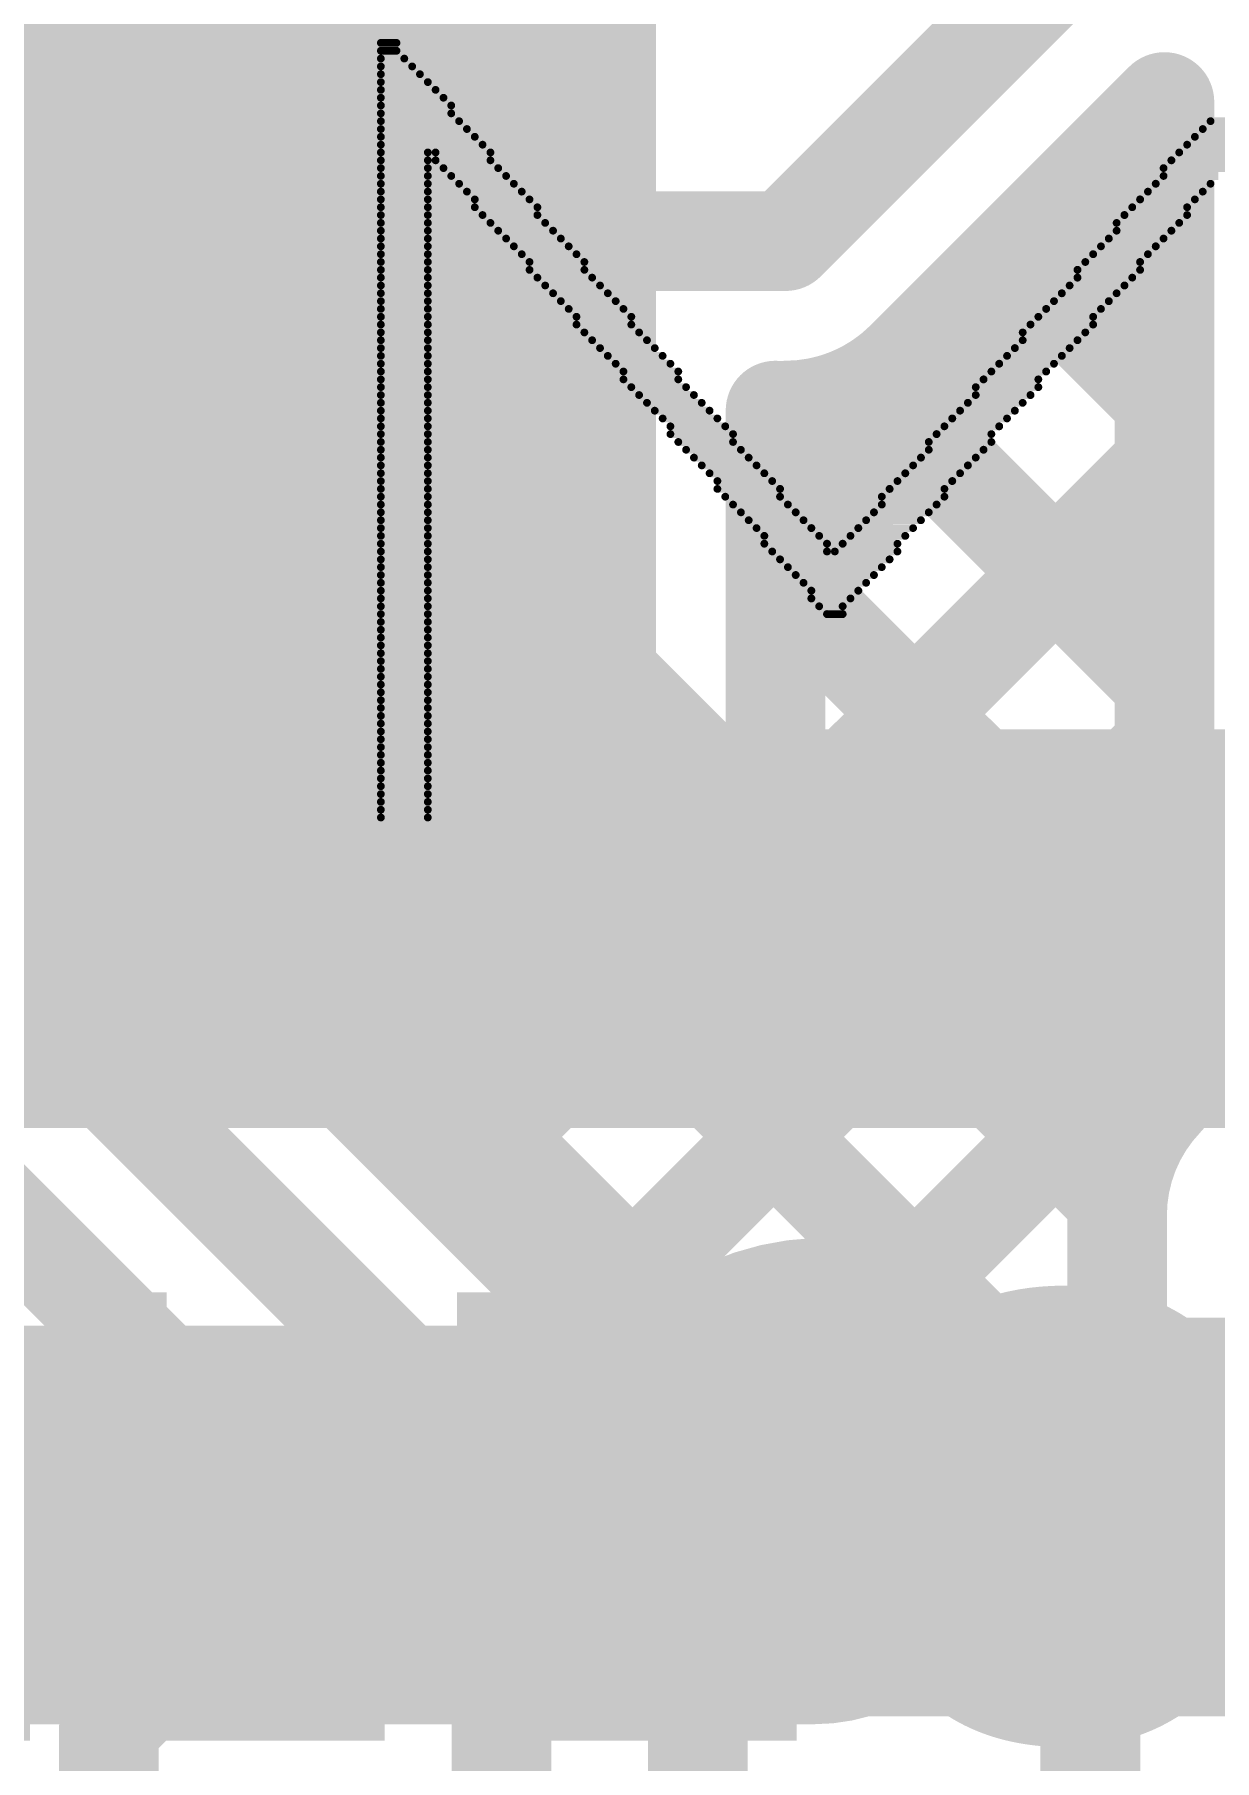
# Model space of a CAD drawing. Header units: millimetres. Extents: x -0.14 to 1.19, y -0.12 to 0.99.
# Drawn here: x 0.2827 to 0.401, y 0.2226 to 0.3957 of the extents above; entities that cross this region are included whole.
import ezdxf

# ---------------------------------------------------------------- set-up
doc = ezdxf.new("R2010")
doc.units = ezdxf.units.MM
doc.header["$MEASUREMENT"] = 0
for name, color, linetype in [('BottomLayer', 5, 'Continuous'), ('BottomOverlay', 54, 'Continuous'), ('TopLayer', 1, 'Continuous'), ('TopOverlay', 2, 'Continuous'), ('TopPaste', 8, 'Continuous'), ('TopSolder', 216, 'Continuous'), ('ViaHoleLayer', 16, 'Continuous')]:
    doc.layers.add(name, color=color, linetype=linetype)
doc.styles.add('Arial', font='', dxfattribs={"height": 0.2})
doc.styles.get('Arial').set_extended_font_data('Arial')

# ---------------------------------------------------------------- blocks, each defined once
blk = doc.blocks.new('SO_14_35')
at = {"layer": 'TopLayer'}
for points in [[(-0.13228, -0.08819), (-0.07835, -0.08819), (-0.07835, -0.11181), (-0.13228, -0.11181)], [(-0.13228, -0.13819), (-0.07835, -0.13819), (-0.07835, -0.16181), (-0.13228, -0.16181)]]:
    blk.add_hatch(color=1, dxfattribs=at).paths.add_polyline_path(points)
at = {"layer": 'TopPaste'}
for points in [[(-0.13228, -0.08819), (-0.07835, -0.08819), (-0.07835, -0.11181), (-0.13228, -0.11181)], [(-0.13228, -0.13819), (-0.07835, -0.13819), (-0.07835, -0.16181), (-0.13228, -0.16181)]]:
    blk.add_hatch(color=8, dxfattribs=at).paths.add_polyline_path(points)
at = {"layer": 'TopSolder'}
for points in [[(-0.13628, -0.08419), (-0.07435, -0.08419), (-0.07435, -0.11581), (-0.13628, -0.11581)], [(-0.13628, -0.13419), (-0.07435, -0.13419), (-0.07435, -0.16581), (-0.13628, -0.16581)]]:
    blk.add_hatch(color=216, dxfattribs=at).paths.add_polyline_path(points)
at = {"layer": 'TopOverlay', "const_width": 0.005}
blk.add_lwpolyline([(-0.071, -0.173), (0.071, -0.173)], dxfattribs=at)
at = {"layer": 'TopOverlay', "const_width": 0.0025}
blk.add_lwpolyline([(-0.07225, -0.173, 1), (-0.06975, -0.173, 1)], format="xyb", close=True, dxfattribs=at)

msp = doc.modelspace()

# ---------------------------------------------------------------- hatches: boundary and pattern name
at = {"layer": 'BottomLayer'}
h = msp.add_hatch(color=5, dxfattribs=at)
edge = h.paths.add_edge_path()
edge.add_arc((0.362, 0.24619), 0.01181, 0, 360)
at = {"layer": 'TopLayer'}
msp.add_hatch(color=1, dxfattribs=at).paths.add_polyline_path([(0.345, 0.399), (0.28269, 0.399), (0.28269, 0.321), (0.345, 0.321)])
h = msp.add_hatch(color=1, dxfattribs=at)
edge = h.paths.add_edge_path()
edge.add_arc((0.362, 0.24619), 0.01181, 0, 360)
at = {"layer": 'ViaHoleLayer'}
h = msp.add_hatch(color=16, dxfattribs=at)
edge = h.paths.add_edge_path()
edge.add_arc((0.362, 0.24619), 0.00591, 0, 360)

# ---------------------------------------------------------------- linework, layer by layer
at = {"layer": 'BottomLayer', "const_width": 0.04}
for points in [[(0.278, 0.37247), (0.278, 0.48255)], [(0.278, 0.37247), (0.34443, 0.30603)], [(0.24203, 0.30603), (0.34443, 0.30603)], [(0.34443, 0.30603), (0.66057, 0.30603)], [(0.364, 0.247), (0.42853, 0.247)], [(0.271, 0.24619), (0.36081, 0.24619)]]:
    msp.add_lwpolyline(points, dxfattribs=at)
at = {"layer": 'BottomLayer', "const_width": 0.02}
for points in [[(0.268, 0.37247, 1), (0.288, 0.37247, 1)], [(0.268, 0.37247, 1), (0.288, 0.37247, 1)], [(0.33443, 0.30603, 1), (0.35443, 0.30603, 1)], [(0.33443, 0.30603, 1), (0.35443, 0.30603, 1)], [(0.33443, 0.30603, 1), (0.35443, 0.30603, 1)], [(0.354, 0.247, 1), (0.374, 0.247, 1)], [(0.261, 0.24619, 1), (0.281, 0.24619, 1)], [(0.35081, 0.24619, 1), (0.37081, 0.24619, 1)]]:
    msp.add_lwpolyline(points, format="xyb", close=True, dxfattribs=at)
at = {"layer": 'BottomOverlay', "const_width": 0.000785}
for points in [[(0.31741, 0.39489), (0.31898, 0.39489)], [(0.31741, 0.3941), (0.31898, 0.3941)], [(0.31741, 0.39332), (0.31977, 0.39332)], [(0.31741, 0.39253), (0.32055, 0.39253)], [(0.31741, 0.39175), (0.32134, 0.39175)], [(0.31741, 0.39096), (0.32212, 0.39096)], [(0.31741, 0.39018), (0.32291, 0.39018)], [(0.31741, 0.38939), (0.32369, 0.38939)], [(0.31741, 0.38861), (0.32448, 0.38861)], [(0.31741, 0.38782), (0.32448, 0.38782)], [(0.31741, 0.38704), (0.32526, 0.38704)], [(0.31741, 0.38625), (0.32605, 0.38625)], [(0.39984, 0.38625), (0.40848, 0.38625)], [(0.40063, 0.38704), (0.40848, 0.38704)], [(0.31741, 0.38547), (0.32683, 0.38547)], [(0.31741, 0.38468), (0.32762, 0.38468)], [(0.39827, 0.38468), (0.40848, 0.38468)], [(0.39906, 0.38547), (0.40848, 0.38547)], [(0.31741, 0.3839), (0.32212, 0.3839)], [(0.31741, 0.38311), (0.32212, 0.38311)], [(0.32291, 0.3839), (0.3284, 0.3839)], [(0.32291, 0.38311), (0.3284, 0.38311)], [(0.3967, 0.38311), (0.40298, 0.38311)], [(0.39749, 0.3839), (0.40848, 0.3839)], [(0.31741, 0.38233), (0.32212, 0.38233)], [(0.31741, 0.38154), (0.32212, 0.38154)], [(0.31741, 0.38076), (0.32212, 0.38076)], [(0.32369, 0.38233), (0.32919, 0.38233)], [(0.32448, 0.38154), (0.32997, 0.38154)], [(0.32526, 0.38076), (0.33076, 0.38076)], [(0.39513, 0.38076), (0.40063, 0.38076)], [(0.39592, 0.38233), (0.4022, 0.38233)], [(0.39592, 0.38154), (0.40141, 0.38154)], [(0.31741, 0.37997), (0.32212, 0.37997)], [(0.31741, 0.37919), (0.32212, 0.37919)], [(0.32605, 0.37997), (0.33154, 0.37997)], [(0.32683, 0.37919), (0.33233, 0.37919)], [(0.39356, 0.37919), (0.39906, 0.37919)], [(0.39435, 0.37997), (0.39984, 0.37997)], [(0.31741, 0.3784), (0.32212, 0.3784)], [(0.31741, 0.37762), (0.32212, 0.37762)], [(0.32683, 0.3784), (0.33311, 0.3784)], [(0.32762, 0.37762), (0.33311, 0.37762)], [(0.39199, 0.37762), (0.39827, 0.37762)], [(0.39278, 0.3784), (0.39827, 0.3784)], [(0.31741, 0.37683), (0.32212, 0.37683)], [(0.31741, 0.37605), (0.32212, 0.37605)], [(0.3284, 0.37683), (0.3339, 0.37683)], [(0.32919, 0.37605), (0.33468, 0.37605)], [(0.39121, 0.37683), (0.39749, 0.37683)], [(0.39121, 0.37605), (0.3967, 0.37605)], [(0.31741, 0.37526), (0.32212, 0.37526)], [(0.31741, 0.37448), (0.32212, 0.37448)], [(0.31741, 0.37369), (0.32212, 0.37369)], [(0.32997, 0.37526), (0.33547, 0.37526)], [(0.33076, 0.37448), (0.33625, 0.37448)], [(0.33154, 0.37369), (0.33704, 0.37369)], [(0.38885, 0.37369), (0.39435, 0.37369)], [(0.38964, 0.37448), (0.39513, 0.37448)], [(0.39042, 0.37526), (0.39592, 0.37526)], [(0.31741, 0.37291), (0.32212, 0.37291)], [(0.31741, 0.37212), (0.32212, 0.37212)], [(0.33233, 0.37291), (0.33782, 0.37291)], [(0.33233, 0.37212), (0.33782, 0.37212)], [(0.38728, 0.37212), (0.39356, 0.37212)], [(0.38807, 0.37291), (0.39356, 0.37291)], [(0.31741, 0.37134), (0.32212, 0.37134)], [(0.31741, 0.37055), (0.32212, 0.37055)], [(0.33311, 0.37134), (0.33861, 0.37134)], [(0.3339, 0.37055), (0.33939, 0.37055)], [(0.3865, 0.37055), (0.39199, 0.37055)], [(0.38728, 0.37134), (0.39278, 0.37134)], [(0.31741, 0.36977), (0.32212, 0.36977)], [(0.31741, 0.36898), (0.32212, 0.36898)], [(0.33468, 0.36977), (0.34018, 0.36977)], [(0.33547, 0.36898), (0.34096, 0.36898)], [(0.38493, 0.36898), (0.39042, 0.36898)], [(0.38571, 0.36977), (0.39121, 0.36977)], [(0.31741, 0.3682), (0.32212, 0.3682)], [(0.31741, 0.36741), (0.32212, 0.36741)], [(0.33625, 0.3682), (0.34175, 0.3682)], [(0.33704, 0.36741), (0.34253, 0.36741)], [(0.38336, 0.36741), (0.38885, 0.36741)], [(0.38414, 0.3682), (0.38964, 0.3682)], [(0.31741, 0.36663), (0.32212, 0.36663)], [(0.31741, 0.36584), (0.32212, 0.36584)], [(0.31741, 0.36506), (0.32212, 0.36506)], [(0.33704, 0.36663), (0.34253, 0.36663)], [(0.33782, 0.36584), (0.34332, 0.36584)], [(0.33861, 0.36506), (0.3441, 0.36506)], [(0.38179, 0.36584), (0.38807, 0.36584)], [(0.38179, 0.36506), (0.38728, 0.36506)], [(0.38257, 0.36663), (0.38885, 0.36663)], [(0.31741, 0.36427), (0.32212, 0.36427)], [(0.31741, 0.36349), (0.32212, 0.36349)], [(0.33939, 0.36427), (0.34489, 0.36427)], [(0.34018, 0.36349), (0.34567, 0.36349)], [(0.38022, 0.36349), (0.38571, 0.36349)], [(0.381, 0.36427), (0.3865, 0.36427)], [(0.31741, 0.3627), (0.32212, 0.3627)], [(0.31741, 0.36192), (0.32212, 0.36192)], [(0.34096, 0.3627), (0.34646, 0.3627)], [(0.34175, 0.36192), (0.34724, 0.36192)], [(0.37865, 0.36192), (0.38414, 0.36192)], [(0.37943, 0.3627), (0.38493, 0.3627)], [(0.31741, 0.36113), (0.32212, 0.36113)], [(0.31741, 0.36035), (0.32212, 0.36035)], [(0.34175, 0.36113), (0.34724, 0.36113)], [(0.34253, 0.36035), (0.34803, 0.36035)], [(0.37707, 0.36035), (0.38336, 0.36035)], [(0.37786, 0.36113), (0.38336, 0.36113)], [(0.31741, 0.35956), (0.32212, 0.35956)], [(0.31741, 0.35878), (0.32212, 0.35878)], [(0.34332, 0.35956), (0.34881, 0.35956)], [(0.3441, 0.35878), (0.3496, 0.35878)], [(0.37629, 0.35878), (0.38179, 0.35878)], [(0.37707, 0.35956), (0.38257, 0.35956)], [(0.31741, 0.35799), (0.32212, 0.35799)], [(0.31741, 0.35721), (0.32212, 0.35721)], [(0.31741, 0.35642), (0.32212, 0.35642)], [(0.34489, 0.35799), (0.35038, 0.35799)], [(0.34567, 0.35721), (0.35117, 0.35721)], [(0.34646, 0.35642), (0.35195, 0.35642)], [(0.37393, 0.35642), (0.37943, 0.35642)], [(0.37472, 0.35721), (0.38022, 0.35721)], [(0.3755, 0.35799), (0.381, 0.35799)], [(0.31741, 0.35564), (0.32212, 0.35564)], [(0.31741, 0.35485), (0.32212, 0.35485)], [(0.34646, 0.35564), (0.35274, 0.35564)], [(0.34724, 0.35485), (0.35274, 0.35485)], [(0.37236, 0.35485), (0.37865, 0.35485)], [(0.37315, 0.35564), (0.37865, 0.35564)], [(0.31741, 0.35407), (0.32212, 0.35407)], [(0.31741, 0.35328), (0.32212, 0.35328)], [(0.34803, 0.35407), (0.35352, 0.35407)], [(0.34881, 0.35328), (0.35431, 0.35328)], [(0.37158, 0.35328), (0.37707, 0.35328)], [(0.37236, 0.35407), (0.37786, 0.35407)], [(0.31741, 0.3525), (0.32212, 0.3525)], [(0.31741, 0.35171), (0.32212, 0.35171)], [(0.3496, 0.3525), (0.35509, 0.3525)], [(0.35038, 0.35171), (0.35588, 0.35171)], [(0.37001, 0.35171), (0.3755, 0.35171)], [(0.37079, 0.3525), (0.37629, 0.3525)], [(0.31741, 0.35093), (0.32212, 0.35093)], [(0.31741, 0.35014), (0.32212, 0.35014)], [(0.35117, 0.35093), (0.35666, 0.35093)], [(0.35117, 0.35014), (0.35745, 0.35014)], [(0.36844, 0.35014), (0.37393, 0.35014)], [(0.36922, 0.35093), (0.37472, 0.35093)], [(0.31741, 0.34936), (0.32212, 0.34936)], [(0.31741, 0.34857), (0.32212, 0.34857)], [(0.31741, 0.34779), (0.32212, 0.34779)], [(0.35195, 0.34936), (0.35745, 0.34936)], [(0.35274, 0.34857), (0.35823, 0.34857)], [(0.35352, 0.34779), (0.35902, 0.34779)], [(0.36687, 0.34779), (0.37236, 0.34779)], [(0.36765, 0.34936), (0.37393, 0.34936)], [(0.36765, 0.34857), (0.37315, 0.34857)], [(0.31741, 0.347), (0.32212, 0.347)], [(0.31741, 0.34621), (0.32212, 0.34621)], [(0.35431, 0.347), (0.3598, 0.347)], [(0.35509, 0.34621), (0.36059, 0.34621)], [(0.3653, 0.34621), (0.37079, 0.34621)], [(0.36608, 0.347), (0.37158, 0.347)], [(0.31741, 0.34543), (0.32212, 0.34543)], [(0.31741, 0.34464), (0.32212, 0.34464)], [(0.35588, 0.34543), (0.36137, 0.34543)], [(0.35588, 0.34464), (0.36216, 0.34464)], [(0.36373, 0.34464), (0.36922, 0.34464)], [(0.36451, 0.34543), (0.37001, 0.34543)], [(0.31741, 0.34386), (0.32212, 0.34386)], [(0.31741, 0.34307), (0.32212, 0.34307)], [(0.35666, 0.34386), (0.36216, 0.34386)], [(0.35745, 0.34307), (0.36844, 0.34307)], [(0.36294, 0.34386), (0.36922, 0.34386)], [(0.31741, 0.34229), (0.32212, 0.34229)], [(0.31741, 0.3415), (0.32212, 0.3415)], [(0.35823, 0.34229), (0.36765, 0.34229)], [(0.35902, 0.3415), (0.36687, 0.3415)], [(0.31741, 0.34072), (0.32212, 0.34072)], [(0.31741, 0.33993), (0.32212, 0.33993)], [(0.31741, 0.33915), (0.32212, 0.33915)], [(0.3598, 0.34072), (0.36608, 0.34072)], [(0.36059, 0.33993), (0.3653, 0.33993)], [(0.36059, 0.33915), (0.36451, 0.33915)], [(0.31741, 0.33836), (0.32212, 0.33836)], [(0.31741, 0.33758), (0.32212, 0.33758)], [(0.36137, 0.33836), (0.36373, 0.33836)], [(0.36216, 0.33758), (0.36373, 0.33758)], [(0.31741, 0.33679), (0.32212, 0.33679)], [(0.31741, 0.33601), (0.32212, 0.33601)], [(0.31741, 0.33522), (0.32212, 0.33522)], [(0.31741, 0.33444), (0.32212, 0.33444)], [(0.31741, 0.33365), (0.32212, 0.33365)], [(0.31741, 0.33287), (0.32212, 0.33287)], [(0.31741, 0.33208), (0.32212, 0.33208)], [(0.31741, 0.3313), (0.32212, 0.3313)], [(0.31741, 0.33051), (0.32212, 0.33051)], [(0.31741, 0.32973), (0.32212, 0.32973)], [(0.31741, 0.32894), (0.32212, 0.32894)], [(0.31741, 0.32816), (0.32212, 0.32816)], [(0.31741, 0.32737), (0.32212, 0.32737)], [(0.31741, 0.32659), (0.32212, 0.32659)], [(0.31741, 0.3258), (0.32212, 0.3258)], [(0.31741, 0.32502), (0.32212, 0.32502)], [(0.31741, 0.32423), (0.32212, 0.32423)], [(0.31741, 0.32345), (0.32212, 0.32345)], [(0.31741, 0.32266), (0.32212, 0.32266)], [(0.31741, 0.32188), (0.32212, 0.32188)], [(0.31741, 0.32109), (0.32212, 0.32109)], [(0.31741, 0.32031), (0.32212, 0.32031)], [(0.31741, 0.31952), (0.32212, 0.31952)], [(0.31741, 0.31874), (0.32212, 0.31874)], [(0.31741, 0.31795), (0.32212, 0.31795)], [(0.31741, 0.31717), (0.32212, 0.31717)]]:
    msp.add_lwpolyline(points, dxfattribs=at)
at = {"layer": 'BottomOverlay', "const_width": 0.000392}
for points in [[(0.31722, 0.39489, 1), (0.31761, 0.39489, 1)], [(0.31879, 0.39489, 1), (0.31918, 0.39489, 1)], [(0.31722, 0.3941, 1), (0.31761, 0.3941, 1)], [(0.31722, 0.39332, 1), (0.31761, 0.39332, 1)], [(0.31879, 0.3941, 1), (0.31918, 0.3941, 1)], [(0.31957, 0.39332, 1), (0.31996, 0.39332, 1)], [(0.31722, 0.39253, 1), (0.31761, 0.39253, 1)], [(0.31722, 0.39175, 1), (0.31761, 0.39175, 1)], [(0.32036, 0.39253, 1), (0.32075, 0.39253, 1)], [(0.32114, 0.39175, 1), (0.32153, 0.39175, 1)], [(0.31722, 0.39096, 1), (0.31761, 0.39096, 1)], [(0.31722, 0.39018, 1), (0.31761, 0.39018, 1)], [(0.31722, 0.38939, 1), (0.31761, 0.38939, 1)], [(0.32193, 0.39096, 1), (0.32232, 0.39096, 1)], [(0.32271, 0.39018, 1), (0.3231, 0.39018, 1)], [(0.3235, 0.38939, 1), (0.32389, 0.38939, 1)], [(0.31722, 0.38861, 1), (0.31761, 0.38861, 1)], [(0.31722, 0.38782, 1), (0.31761, 0.38782, 1)], [(0.32428, 0.38861, 1), (0.32467, 0.38861, 1)], [(0.32428, 0.38782, 1), (0.32467, 0.38782, 1)], [(0.31722, 0.38704, 1), (0.31761, 0.38704, 1)], [(0.31722, 0.38625, 1), (0.31761, 0.38625, 1)], [(0.32507, 0.38704, 1), (0.32546, 0.38704, 1)], [(0.32585, 0.38625, 1), (0.32624, 0.38625, 1)], [(0.39965, 0.38625, 1), (0.40004, 0.38625, 1)], [(0.40043, 0.38704, 1), (0.40082, 0.38704, 1)], [(0.31722, 0.38547, 1), (0.31761, 0.38547, 1)], [(0.31722, 0.38468, 1), (0.31761, 0.38468, 1)], [(0.32664, 0.38547, 1), (0.32703, 0.38547, 1)], [(0.32742, 0.38468, 1), (0.32781, 0.38468, 1)], [(0.39808, 0.38468, 1), (0.39847, 0.38468, 1)], [(0.39886, 0.38547, 1), (0.39925, 0.38547, 1)], [(0.31722, 0.3839, 1), (0.31761, 0.3839, 1)], [(0.31722, 0.38311, 1), (0.31761, 0.38311, 1)], [(0.32193, 0.3839, 1), (0.32232, 0.3839, 1)], [(0.32193, 0.38311, 1), (0.32232, 0.38311, 1)], [(0.32271, 0.3839, 1), (0.3231, 0.3839, 1)], [(0.32271, 0.38311, 1), (0.3231, 0.38311, 1)], [(0.32821, 0.3839, 1), (0.3286, 0.3839, 1)], [(0.32821, 0.38311, 1), (0.3286, 0.38311, 1)], [(0.3965, 0.38311, 1), (0.3969, 0.38311, 1)], [(0.39729, 0.3839, 1), (0.39768, 0.3839, 1)], [(0.31722, 0.38233, 1), (0.31761, 0.38233, 1)], [(0.31722, 0.38154, 1), (0.31761, 0.38154, 1)], [(0.31722, 0.38076, 1), (0.31761, 0.38076, 1)], [(0.32193, 0.38233, 1), (0.32232, 0.38233, 1)], [(0.32193, 0.38154, 1), (0.32232, 0.38154, 1)], [(0.32193, 0.38076, 1), (0.32232, 0.38076, 1)], [(0.3235, 0.38233, 1), (0.32389, 0.38233, 1)], [(0.32428, 0.38154, 1), (0.32467, 0.38154, 1)], [(0.32507, 0.38076, 1), (0.32546, 0.38076, 1)], [(0.32899, 0.38233, 1), (0.32938, 0.38233, 1)], [(0.32978, 0.38154, 1), (0.33017, 0.38154, 1)], [(0.33056, 0.38076, 1), (0.33095, 0.38076, 1)], [(0.39493, 0.38076, 1), (0.39533, 0.38076, 1)], [(0.39572, 0.38233, 1), (0.39611, 0.38233, 1)], [(0.39572, 0.38154, 1), (0.39611, 0.38154, 1)], [(0.40043, 0.38076, 1), (0.40082, 0.38076, 1)], [(0.31722, 0.37997, 1), (0.31761, 0.37997, 1)], [(0.31722, 0.37919, 1), (0.31761, 0.37919, 1)], [(0.32193, 0.37997, 1), (0.32232, 0.37997, 1)], [(0.32193, 0.37919, 1), (0.32232, 0.37919, 1)], [(0.32585, 0.37997, 1), (0.32624, 0.37997, 1)], [(0.32664, 0.37919, 1), (0.32703, 0.37919, 1)], [(0.33135, 0.37997, 1), (0.33174, 0.37997, 1)], [(0.33213, 0.37919, 1), (0.33252, 0.37919, 1)], [(0.39336, 0.37919, 1), (0.39376, 0.37919, 1)], [(0.39415, 0.37997, 1), (0.39454, 0.37997, 1)], [(0.39886, 0.37919, 1), (0.39925, 0.37919, 1)], [(0.39965, 0.37997, 1), (0.40004, 0.37997, 1)], [(0.31722, 0.3784, 1), (0.31761, 0.3784, 1)], [(0.31722, 0.37762, 1), (0.31761, 0.37762, 1)], [(0.32193, 0.3784, 1), (0.32232, 0.3784, 1)], [(0.32193, 0.37762, 1), (0.32232, 0.37762, 1)], [(0.32664, 0.3784, 1), (0.32703, 0.3784, 1)], [(0.32742, 0.37762, 1), (0.32781, 0.37762, 1)], [(0.33292, 0.3784, 1), (0.33331, 0.3784, 1)], [(0.33292, 0.37762, 1), (0.33331, 0.37762, 1)], [(0.39179, 0.37762, 1), (0.39219, 0.37762, 1)], [(0.39258, 0.3784, 1), (0.39297, 0.3784, 1)], [(0.39808, 0.3784, 1), (0.39847, 0.3784, 1)], [(0.39808, 0.37762, 1), (0.39847, 0.37762, 1)], [(0.31722, 0.37683, 1), (0.31761, 0.37683, 1)], [(0.31722, 0.37605, 1), (0.31761, 0.37605, 1)], [(0.32193, 0.37683, 1), (0.32232, 0.37683, 1)], [(0.32193, 0.37605, 1), (0.32232, 0.37605, 1)], [(0.32821, 0.37683, 1), (0.3286, 0.37683, 1)], [(0.32899, 0.37605, 1), (0.32938, 0.37605, 1)], [(0.3337, 0.37683, 1), (0.33409, 0.37683, 1)], [(0.33449, 0.37605, 1), (0.33488, 0.37605, 1)], [(0.39101, 0.37683, 1), (0.3914, 0.37683, 1)], [(0.39101, 0.37605, 1), (0.3914, 0.37605, 1)], [(0.3965, 0.37605, 1), (0.3969, 0.37605, 1)], [(0.39729, 0.37683, 1), (0.39768, 0.37683, 1)], [(0.31722, 0.37526, 1), (0.31761, 0.37526, 1)], [(0.31722, 0.37448, 1), (0.31761, 0.37448, 1)], [(0.31722, 0.37369, 1), (0.31761, 0.37369, 1)], [(0.32193, 0.37526, 1), (0.32232, 0.37526, 1)], [(0.32193, 0.37448, 1), (0.32232, 0.37448, 1)], [(0.32193, 0.37369, 1), (0.32232, 0.37369, 1)], [(0.32978, 0.37526, 1), (0.33017, 0.37526, 1)], [(0.33056, 0.37448, 1), (0.33095, 0.37448, 1)], [(0.33135, 0.37369, 1), (0.33174, 0.37369, 1)], [(0.33527, 0.37526, 1), (0.33566, 0.37526, 1)], [(0.33606, 0.37448, 1), (0.33645, 0.37448, 1)], [(0.33684, 0.37369, 1), (0.33723, 0.37369, 1)], [(0.38865, 0.37369, 1), (0.38905, 0.37369, 1)], [(0.38944, 0.37448, 1), (0.38983, 0.37448, 1)], [(0.39022, 0.37526, 1), (0.39062, 0.37526, 1)], [(0.39415, 0.37369, 1), (0.39454, 0.37369, 1)], [(0.39493, 0.37448, 1), (0.39533, 0.37448, 1)], [(0.39572, 0.37526, 1), (0.39611, 0.37526, 1)], [(0.31722, 0.37291, 1), (0.31761, 0.37291, 1)], [(0.31722, 0.37212, 1), (0.31761, 0.37212, 1)], [(0.32193, 0.37291, 1), (0.32232, 0.37291, 1)], [(0.32193, 0.37212, 1), (0.32232, 0.37212, 1)], [(0.33213, 0.37291, 1), (0.33252, 0.37291, 1)], [(0.33213, 0.37212, 1), (0.33252, 0.37212, 1)], [(0.33763, 0.37291, 1), (0.33802, 0.37291, 1)], [(0.33763, 0.37212, 1), (0.33802, 0.37212, 1)], [(0.38708, 0.37212, 1), (0.38748, 0.37212, 1)], [(0.38787, 0.37291, 1), (0.38826, 0.37291, 1)], [(0.39336, 0.37291, 1), (0.39376, 0.37291, 1)], [(0.39336, 0.37212, 1), (0.39376, 0.37212, 1)], [(0.31722, 0.37134, 1), (0.31761, 0.37134, 1)], [(0.31722, 0.37055, 1), (0.31761, 0.37055, 1)], [(0.32193, 0.37134, 1), (0.32232, 0.37134, 1)], [(0.32193, 0.37055, 1), (0.32232, 0.37055, 1)], [(0.33292, 0.37134, 1), (0.33331, 0.37134, 1)], [(0.3337, 0.37055, 1), (0.33409, 0.37055, 1)], [(0.33841, 0.37134, 1), (0.3388, 0.37134, 1)], [(0.3392, 0.37055, 1), (0.33959, 0.37055, 1)], [(0.3863, 0.37055, 1), (0.38669, 0.37055, 1)], [(0.38708, 0.37134, 1), (0.38748, 0.37134, 1)], [(0.39179, 0.37055, 1), (0.39219, 0.37055, 1)], [(0.39258, 0.37134, 1), (0.39297, 0.37134, 1)], [(0.31722, 0.36977, 1), (0.31761, 0.36977, 1)], [(0.31722, 0.36898, 1), (0.31761, 0.36898, 1)], [(0.32193, 0.36977, 1), (0.32232, 0.36977, 1)], [(0.32193, 0.36898, 1), (0.32232, 0.36898, 1)], [(0.33449, 0.36977, 1), (0.33488, 0.36977, 1)], [(0.33527, 0.36898, 1), (0.33566, 0.36898, 1)], [(0.33998, 0.36977, 1), (0.34037, 0.36977, 1)], [(0.34077, 0.36898, 1), (0.34116, 0.36898, 1)], [(0.38473, 0.36898, 1), (0.38512, 0.36898, 1)], [(0.38551, 0.36977, 1), (0.38591, 0.36977, 1)], [(0.39022, 0.36898, 1), (0.39062, 0.36898, 1)], [(0.39101, 0.36977, 1), (0.3914, 0.36977, 1)], [(0.31722, 0.3682, 1), (0.31761, 0.3682, 1)], [(0.31722, 0.36741, 1), (0.31761, 0.36741, 1)], [(0.32193, 0.3682, 1), (0.32232, 0.3682, 1)], [(0.32193, 0.36741, 1), (0.32232, 0.36741, 1)], [(0.33606, 0.3682, 1), (0.33645, 0.3682, 1)], [(0.33684, 0.36741, 1), (0.33723, 0.36741, 1)], [(0.34155, 0.3682, 1), (0.34194, 0.3682, 1)], [(0.34234, 0.36741, 1), (0.34273, 0.36741, 1)], [(0.38316, 0.36741, 1), (0.38355, 0.36741, 1)], [(0.38394, 0.3682, 1), (0.38434, 0.3682, 1)], [(0.38865, 0.36741, 1), (0.38905, 0.36741, 1)], [(0.38944, 0.3682, 1), (0.38983, 0.3682, 1)], [(0.31722, 0.36663, 1), (0.31761, 0.36663, 1)], [(0.31722, 0.36584, 1), (0.31761, 0.36584, 1)], [(0.31722, 0.36506, 1), (0.31761, 0.36506, 1)], [(0.32193, 0.36663, 1), (0.32232, 0.36663, 1)], [(0.32193, 0.36584, 1), (0.32232, 0.36584, 1)], [(0.32193, 0.36506, 1), (0.32232, 0.36506, 1)], [(0.33684, 0.36663, 1), (0.33723, 0.36663, 1)], [(0.33763, 0.36584, 1), (0.33802, 0.36584, 1)], [(0.33841, 0.36506, 1), (0.3388, 0.36506, 1)], [(0.34234, 0.36663, 1), (0.34273, 0.36663, 1)], [(0.34312, 0.36584, 1), (0.34351, 0.36584, 1)], [(0.34391, 0.36506, 1), (0.3443, 0.36506, 1)], [(0.38159, 0.36584, 1), (0.38198, 0.36584, 1)], [(0.38159, 0.36506, 1), (0.38198, 0.36506, 1)], [(0.38237, 0.36663, 1), (0.38277, 0.36663, 1)], [(0.38708, 0.36506, 1), (0.38748, 0.36506, 1)], [(0.38787, 0.36584, 1), (0.38826, 0.36584, 1)], [(0.38865, 0.36663, 1), (0.38905, 0.36663, 1)], [(0.31722, 0.36427, 1), (0.31761, 0.36427, 1)], [(0.31722, 0.36349, 1), (0.31761, 0.36349, 1)], [(0.32193, 0.36427, 1), (0.32232, 0.36427, 1)], [(0.32193, 0.36349, 1), (0.32232, 0.36349, 1)], [(0.3392, 0.36427, 1), (0.33959, 0.36427, 1)], [(0.33998, 0.36349, 1), (0.34037, 0.36349, 1)], [(0.34469, 0.36427, 1), (0.34508, 0.36427, 1)], [(0.34548, 0.36349, 1), (0.34587, 0.36349, 1)], [(0.38002, 0.36349, 1), (0.38041, 0.36349, 1)], [(0.3808, 0.36427, 1), (0.3812, 0.36427, 1)], [(0.38551, 0.36349, 1), (0.38591, 0.36349, 1)], [(0.3863, 0.36427, 1), (0.38669, 0.36427, 1)], [(0.31722, 0.3627, 1), (0.31761, 0.3627, 1)], [(0.31722, 0.36192, 1), (0.31761, 0.36192, 1)], [(0.32193, 0.3627, 1), (0.32232, 0.3627, 1)], [(0.32193, 0.36192, 1), (0.32232, 0.36192, 1)], [(0.34077, 0.3627, 1), (0.34116, 0.3627, 1)], [(0.34155, 0.36192, 1), (0.34194, 0.36192, 1)], [(0.34626, 0.3627, 1), (0.34665, 0.3627, 1)], [(0.34705, 0.36192, 1), (0.34744, 0.36192, 1)], [(0.37845, 0.36192, 1), (0.37884, 0.36192, 1)], [(0.37923, 0.3627, 1), (0.37963, 0.3627, 1)], [(0.38394, 0.36192, 1), (0.38434, 0.36192, 1)], [(0.38473, 0.3627, 1), (0.38512, 0.3627, 1)], [(0.31722, 0.36113, 1), (0.31761, 0.36113, 1)], [(0.31722, 0.36035, 1), (0.31761, 0.36035, 1)], [(0.32193, 0.36113, 1), (0.32232, 0.36113, 1)], [(0.32193, 0.36035, 1), (0.32232, 0.36035, 1)], [(0.34155, 0.36113, 1), (0.34194, 0.36113, 1)], [(0.34234, 0.36035, 1), (0.34273, 0.36035, 1)], [(0.34705, 0.36113, 1), (0.34744, 0.36113, 1)], [(0.34783, 0.36035, 1), (0.34822, 0.36035, 1)], [(0.37688, 0.36035, 1), (0.37727, 0.36035, 1)], [(0.37766, 0.36113, 1), (0.37806, 0.36113, 1)], [(0.38316, 0.36113, 1), (0.38355, 0.36113, 1)], [(0.38316, 0.36035, 1), (0.38355, 0.36035, 1)], [(0.31722, 0.35956, 1), (0.31761, 0.35956, 1)], [(0.31722, 0.35878, 1), (0.31761, 0.35878, 1)], [(0.32193, 0.35956, 1), (0.32232, 0.35956, 1)], [(0.32193, 0.35878, 1), (0.32232, 0.35878, 1)], [(0.34312, 0.35956, 1), (0.34351, 0.35956, 1)], [(0.34391, 0.35878, 1), (0.3443, 0.35878, 1)], [(0.34862, 0.35956, 1), (0.34901, 0.35956, 1)], [(0.3494, 0.35878, 1), (0.34979, 0.35878, 1)], [(0.37609, 0.35878, 1), (0.37649, 0.35878, 1)], [(0.37688, 0.35956, 1), (0.37727, 0.35956, 1)], [(0.38159, 0.35878, 1), (0.38198, 0.35878, 1)], [(0.38237, 0.35956, 1), (0.38277, 0.35956, 1)], [(0.31722, 0.35799, 1), (0.31761, 0.35799, 1)], [(0.31722, 0.35721, 1), (0.31761, 0.35721, 1)], [(0.31722, 0.35642, 1), (0.31761, 0.35642, 1)], [(0.32193, 0.35799, 1), (0.32232, 0.35799, 1)], [(0.32193, 0.35721, 1), (0.32232, 0.35721, 1)], [(0.32193, 0.35642, 1), (0.32232, 0.35642, 1)], [(0.34469, 0.35799, 1), (0.34508, 0.35799, 1)], [(0.34548, 0.35721, 1), (0.34587, 0.35721, 1)], [(0.34626, 0.35642, 1), (0.34665, 0.35642, 1)], [(0.35019, 0.35799, 1), (0.35058, 0.35799, 1)], [(0.35097, 0.35721, 1), (0.35136, 0.35721, 1)], [(0.35176, 0.35642, 1), (0.35215, 0.35642, 1)], [(0.37374, 0.35642, 1), (0.37413, 0.35642, 1)], [(0.37452, 0.35721, 1), (0.37492, 0.35721, 1)], [(0.37531, 0.35799, 1), (0.3757, 0.35799, 1)], [(0.37923, 0.35642, 1), (0.37963, 0.35642, 1)], [(0.38002, 0.35721, 1), (0.38041, 0.35721, 1)], [(0.3808, 0.35799, 1), (0.3812, 0.35799, 1)], [(0.31722, 0.35564, 1), (0.31761, 0.35564, 1)], [(0.31722, 0.35485, 1), (0.31761, 0.35485, 1)], [(0.32193, 0.35564, 1), (0.32232, 0.35564, 1)], [(0.32193, 0.35485, 1), (0.32232, 0.35485, 1)], [(0.34626, 0.35564, 1), (0.34665, 0.35564, 1)], [(0.34705, 0.35485, 1), (0.34744, 0.35485, 1)], [(0.35254, 0.35564, 1), (0.35293, 0.35564, 1)], [(0.35254, 0.35485, 1), (0.35293, 0.35485, 1)], [(0.37217, 0.35485, 1), (0.37256, 0.35485, 1)], [(0.37295, 0.35564, 1), (0.37335, 0.35564, 1)], [(0.37845, 0.35564, 1), (0.37884, 0.35564, 1)], [(0.37845, 0.35485, 1), (0.37884, 0.35485, 1)], [(0.31722, 0.35407, 1), (0.31761, 0.35407, 1)], [(0.31722, 0.35328, 1), (0.31761, 0.35328, 1)], [(0.32193, 0.35407, 1), (0.32232, 0.35407, 1)], [(0.32193, 0.35328, 1), (0.32232, 0.35328, 1)], [(0.34783, 0.35407, 1), (0.34822, 0.35407, 1)], [(0.34862, 0.35328, 1), (0.34901, 0.35328, 1)], [(0.35333, 0.35407, 1), (0.35372, 0.35407, 1)], [(0.35411, 0.35328, 1), (0.3545, 0.35328, 1)], [(0.37138, 0.35328, 1), (0.37178, 0.35328, 1)], [(0.37217, 0.35407, 1), (0.37256, 0.35407, 1)], [(0.37688, 0.35328, 1), (0.37727, 0.35328, 1)], [(0.37766, 0.35407, 1), (0.37806, 0.35407, 1)], [(0.31722, 0.3525, 1), (0.31761, 0.3525, 1)], [(0.31722, 0.35171, 1), (0.31761, 0.35171, 1)], [(0.32193, 0.3525, 1), (0.32232, 0.3525, 1)], [(0.32193, 0.35171, 1), (0.32232, 0.35171, 1)], [(0.3494, 0.3525, 1), (0.34979, 0.3525, 1)], [(0.35019, 0.35171, 1), (0.35058, 0.35171, 1)], [(0.3549, 0.3525, 1), (0.35529, 0.3525, 1)], [(0.35568, 0.35171, 1), (0.35607, 0.35171, 1)], [(0.36981, 0.35171, 1), (0.37021, 0.35171, 1)], [(0.3706, 0.3525, 1), (0.37099, 0.3525, 1)], [(0.37531, 0.35171, 1), (0.3757, 0.35171, 1)], [(0.37609, 0.3525, 1), (0.37649, 0.3525, 1)], [(0.31722, 0.35093, 1), (0.31761, 0.35093, 1)], [(0.31722, 0.35014, 1), (0.31761, 0.35014, 1)], [(0.32193, 0.35093, 1), (0.32232, 0.35093, 1)], [(0.32193, 0.35014, 1), (0.32232, 0.35014, 1)], [(0.35097, 0.35093, 1), (0.35136, 0.35093, 1)], [(0.35097, 0.35014, 1), (0.35136, 0.35014, 1)], [(0.35647, 0.35093, 1), (0.35686, 0.35093, 1)], [(0.35725, 0.35014, 1), (0.35765, 0.35014, 1)], [(0.36824, 0.35014, 1), (0.36864, 0.35014, 1)], [(0.36903, 0.35093, 1), (0.36942, 0.35093, 1)], [(0.37374, 0.35014, 1), (0.37413, 0.35014, 1)], [(0.37452, 0.35093, 1), (0.37492, 0.35093, 1)], [(0.31722, 0.34936, 1), (0.31761, 0.34936, 1)], [(0.31722, 0.34857, 1), (0.31761, 0.34857, 1)], [(0.31722, 0.34779, 1), (0.31761, 0.34779, 1)], [(0.32193, 0.34936, 1), (0.32232, 0.34936, 1)], [(0.32193, 0.34857, 1), (0.32232, 0.34857, 1)], [(0.32193, 0.34779, 1), (0.32232, 0.34779, 1)], [(0.35176, 0.34936, 1), (0.35215, 0.34936, 1)], [(0.35254, 0.34857, 1), (0.35293, 0.34857, 1)], [(0.35333, 0.34779, 1), (0.35372, 0.34779, 1)], [(0.35725, 0.34936, 1), (0.35765, 0.34936, 1)], [(0.35804, 0.34857, 1), (0.35843, 0.34857, 1)], [(0.35882, 0.34779, 1), (0.35922, 0.34779, 1)], [(0.36667, 0.34779, 1), (0.36707, 0.34779, 1)], [(0.36746, 0.34936, 1), (0.36785, 0.34936, 1)], [(0.36746, 0.34857, 1), (0.36785, 0.34857, 1)], [(0.37217, 0.34779, 1), (0.37256, 0.34779, 1)], [(0.37295, 0.34857, 1), (0.37335, 0.34857, 1)], [(0.37374, 0.34936, 1), (0.37413, 0.34936, 1)], [(0.31722, 0.347, 1), (0.31761, 0.347, 1)], [(0.31722, 0.34621, 1), (0.31761, 0.34621, 1)], [(0.32193, 0.347, 1), (0.32232, 0.347, 1)], [(0.32193, 0.34621, 1), (0.32232, 0.34621, 1)], [(0.35411, 0.347, 1), (0.3545, 0.347, 1)], [(0.3549, 0.34621, 1), (0.35529, 0.34621, 1)], [(0.35961, 0.347, 1), (0.36, 0.347, 1)], [(0.36039, 0.34621, 1), (0.36079, 0.34621, 1)], [(0.3651, 0.34621, 1), (0.3655, 0.34621, 1)], [(0.36589, 0.347, 1), (0.36628, 0.347, 1)], [(0.3706, 0.34621, 1), (0.37099, 0.34621, 1)], [(0.37138, 0.347, 1), (0.37178, 0.347, 1)], [(0.31722, 0.34543, 1), (0.31761, 0.34543, 1)], [(0.31722, 0.34464, 1), (0.31761, 0.34464, 1)], [(0.32193, 0.34543, 1), (0.32232, 0.34543, 1)], [(0.32193, 0.34464, 1), (0.32232, 0.34464, 1)], [(0.35568, 0.34543, 1), (0.35607, 0.34543, 1)], [(0.35568, 0.34464, 1), (0.35607, 0.34464, 1)], [(0.36118, 0.34543, 1), (0.36157, 0.34543, 1)], [(0.36196, 0.34464, 1), (0.36236, 0.34464, 1)], [(0.36353, 0.34464, 1), (0.36393, 0.34464, 1)], [(0.36432, 0.34543, 1), (0.36471, 0.34543, 1)], [(0.36903, 0.34464, 1), (0.36942, 0.34464, 1)], [(0.36981, 0.34543, 1), (0.37021, 0.34543, 1)], [(0.31722, 0.34386, 1), (0.31761, 0.34386, 1)], [(0.31722, 0.34307, 1), (0.31761, 0.34307, 1)], [(0.32193, 0.34386, 1), (0.32232, 0.34386, 1)], [(0.32193, 0.34307, 1), (0.32232, 0.34307, 1)], [(0.35647, 0.34386, 1), (0.35686, 0.34386, 1)], [(0.35725, 0.34307, 1), (0.35765, 0.34307, 1)], [(0.36196, 0.34386, 1), (0.36236, 0.34386, 1)], [(0.36275, 0.34386, 1), (0.36314, 0.34386, 1)], [(0.36824, 0.34307, 1), (0.36864, 0.34307, 1)], [(0.36903, 0.34386, 1), (0.36942, 0.34386, 1)], [(0.31722, 0.34229, 1), (0.31761, 0.34229, 1)], [(0.31722, 0.3415, 1), (0.31761, 0.3415, 1)], [(0.32193, 0.34229, 1), (0.32232, 0.34229, 1)], [(0.32193, 0.3415, 1), (0.32232, 0.3415, 1)], [(0.35804, 0.34229, 1), (0.35843, 0.34229, 1)], [(0.35882, 0.3415, 1), (0.35922, 0.3415, 1)], [(0.36667, 0.3415, 1), (0.36707, 0.3415, 1)], [(0.36746, 0.34229, 1), (0.36785, 0.34229, 1)], [(0.31722, 0.34072, 1), (0.31761, 0.34072, 1)], [(0.31722, 0.33993, 1), (0.31761, 0.33993, 1)], [(0.31722, 0.33915, 1), (0.31761, 0.33915, 1)], [(0.32193, 0.34072, 1), (0.32232, 0.34072, 1)], [(0.32193, 0.33993, 1), (0.32232, 0.33993, 1)], [(0.32193, 0.33915, 1), (0.32232, 0.33915, 1)], [(0.35961, 0.34072, 1), (0.36, 0.34072, 1)], [(0.36039, 0.33993, 1), (0.36079, 0.33993, 1)], [(0.36039, 0.33915, 1), (0.36079, 0.33915, 1)], [(0.36432, 0.33915, 1), (0.36471, 0.33915, 1)], [(0.3651, 0.33993, 1), (0.3655, 0.33993, 1)], [(0.36589, 0.34072, 1), (0.36628, 0.34072, 1)], [(0.31722, 0.33836, 1), (0.31761, 0.33836, 1)], [(0.31722, 0.33758, 1), (0.31761, 0.33758, 1)], [(0.32193, 0.33836, 1), (0.32232, 0.33836, 1)], [(0.32193, 0.33758, 1), (0.32232, 0.33758, 1)], [(0.36118, 0.33836, 1), (0.36157, 0.33836, 1)], [(0.36196, 0.33758, 1), (0.36236, 0.33758, 1)], [(0.36353, 0.33836, 1), (0.36393, 0.33836, 1)], [(0.36353, 0.33758, 1), (0.36393, 0.33758, 1)], [(0.31722, 0.33679, 1), (0.31761, 0.33679, 1)], [(0.31722, 0.33601, 1), (0.31761, 0.33601, 1)], [(0.32193, 0.33679, 1), (0.32232, 0.33679, 1)], [(0.32193, 0.33601, 1), (0.32232, 0.33601, 1)], [(0.31722, 0.33522, 1), (0.31761, 0.33522, 1)], [(0.31722, 0.33444, 1), (0.31761, 0.33444, 1)], [(0.32193, 0.33522, 1), (0.32232, 0.33522, 1)], [(0.32193, 0.33444, 1), (0.32232, 0.33444, 1)], [(0.31722, 0.33365, 1), (0.31761, 0.33365, 1)], [(0.31722, 0.33287, 1), (0.31761, 0.33287, 1)], [(0.32193, 0.33365, 1), (0.32232, 0.33365, 1)], [(0.32193, 0.33287, 1), (0.32232, 0.33287, 1)], [(0.31722, 0.33208, 1), (0.31761, 0.33208, 1)], [(0.31722, 0.3313, 1), (0.31761, 0.3313, 1)], [(0.31722, 0.33051, 1), (0.31761, 0.33051, 1)], [(0.32193, 0.33208, 1), (0.32232, 0.33208, 1)], [(0.32193, 0.3313, 1), (0.32232, 0.3313, 1)], [(0.32193, 0.33051, 1), (0.32232, 0.33051, 1)], [(0.31722, 0.32973, 1), (0.31761, 0.32973, 1)], [(0.31722, 0.32894, 1), (0.31761, 0.32894, 1)], [(0.32193, 0.32973, 1), (0.32232, 0.32973, 1)], [(0.32193, 0.32894, 1), (0.32232, 0.32894, 1)], [(0.31722, 0.32816, 1), (0.31761, 0.32816, 1)], [(0.31722, 0.32737, 1), (0.31761, 0.32737, 1)], [(0.32193, 0.32816, 1), (0.32232, 0.32816, 1)], [(0.32193, 0.32737, 1), (0.32232, 0.32737, 1)], [(0.31722, 0.32659, 1), (0.31761, 0.32659, 1)], [(0.31722, 0.3258, 1), (0.31761, 0.3258, 1)], [(0.32193, 0.32659, 1), (0.32232, 0.32659, 1)], [(0.32193, 0.3258, 1), (0.32232, 0.3258, 1)], [(0.31722, 0.32502, 1), (0.31761, 0.32502, 1)], [(0.31722, 0.32423, 1), (0.31761, 0.32423, 1)], [(0.32193, 0.32502, 1), (0.32232, 0.32502, 1)], [(0.32193, 0.32423, 1), (0.32232, 0.32423, 1)], [(0.31722, 0.32345, 1), (0.31761, 0.32345, 1)], [(0.31722, 0.32266, 1), (0.31761, 0.32266, 1)], [(0.31722, 0.32188, 1), (0.31761, 0.32188, 1)], [(0.32193, 0.32345, 1), (0.32232, 0.32345, 1)], [(0.32193, 0.32266, 1), (0.32232, 0.32266, 1)], [(0.32193, 0.32188, 1), (0.32232, 0.32188, 1)], [(0.31722, 0.32109, 1), (0.31761, 0.32109, 1)], [(0.31722, 0.32031, 1), (0.31761, 0.32031, 1)], [(0.32193, 0.32109, 1), (0.32232, 0.32109, 1)], [(0.32193, 0.32031, 1), (0.32232, 0.32031, 1)], [(0.31722, 0.31952, 1), (0.31761, 0.31952, 1)], [(0.31722, 0.31874, 1), (0.31761, 0.31874, 1)], [(0.32193, 0.31952, 1), (0.32232, 0.31952, 1)], [(0.32193, 0.31874, 1), (0.32232, 0.31874, 1)], [(0.31722, 0.31795, 1), (0.31761, 0.31795, 1)], [(0.31722, 0.31717, 1), (0.31761, 0.31717, 1)], [(0.32193, 0.31795, 1), (0.32232, 0.31795, 1)], [(0.32193, 0.31717, 1), (0.32232, 0.31717, 1)]]:
    msp.add_lwpolyline(points, format="xyb", close=True, dxfattribs=at)
at = {"layer": 'TopLayer', "const_width": 0.01}
for points in [[(0.358, 0.375), (0.389, 0.406)], [(0.37004, 0.363), (0.396, 0.38896)], [(0.396, 0.28904), (0.396, 0.38896)], [(0.31069, 0.384), (0.31969, 0.375)], [(0.33184, 0.378), (0.33184, 0.38319)], [(0.357, 0.3419), (0.396, 0.3809)], [(0.357, 0.3419), (0.396, 0.3809)], [(0.31384, 0.36), (0.33184, 0.378)], [(0.31969, 0.375), (0.358, 0.375)], [(0.38105, 0.37401), (0.396, 0.35906)], [(0.3665, 0.36028), (0.396, 0.33077)], [(0.357, 0.309), (0.357, 0.358)], [(0.357, 0.31362), (0.396, 0.35262)], [(0.357, 0.34149), (0.396, 0.30249)], [(0.33835, 0.26669), (0.396, 0.32433)], [(0.267, 0.314), (0.32951, 0.25149)], [(0.35238, 0.309), (0.357, 0.31362)], [(0.357, 0.31321), (0.39133, 0.27888)], [(0.29604, 0.309), (0.357, 0.309)], [(0.29604, 0.309), (0.34151, 0.26353)], [(0.30464, 0.309), (0.34811, 0.26553)], [(0.31007, 0.29497), (0.3241, 0.309)], [(0.31007, 0.29497), (0.3241, 0.309)], [(0.32421, 0.28083), (0.35238, 0.309)], [(0.33292, 0.309), (0.39125, 0.25067)], [(0.36892, 0.26897), (0.396, 0.29605)], [(0.27727, 0.27967), (0.3, 0.25694)], [(0.39125, 0.23306), (0.39125, 0.27725)], [(0.38386, 0.25563), (0.39125, 0.26302)], [(0.3, 0.23572), (0.3, 0.25694)], [(0.32951, 0.19443), (0.32951, 0.25149)], [(0.3492, 0.2322), (0.362, 0.245)], [(0.29014, 0.22586), (0.3, 0.23572)], [(0.38186, 0.23306), (0.39125, 0.23306)], [(0.3492, 0.19443), (0.3492, 0.2322)], [(0.38857, 0.19443), (0.38857, 0.22806)], [(0.29014, 0.19443), (0.29014, 0.22586)]]:
    msp.add_lwpolyline(points, dxfattribs=at)
at = {"layer": 'TopLayer', "const_width": 0.005}
for points in [[(0.3935, 0.38896, 1), (0.3985, 0.38896, 1)], [(0.3935, 0.38896, 1), (0.3985, 0.38896, 1)], [(0.30819, 0.384, 1), (0.31319, 0.384, 1)], [(0.32934, 0.38319, 1), (0.33434, 0.38319, 1)], [(0.3935, 0.3809, 1), (0.3985, 0.3809, 1)], [(0.3935, 0.3809, 1), (0.3985, 0.3809, 1)], [(0.32934, 0.378, 1), (0.33434, 0.378, 1)], [(0.32934, 0.378, 1), (0.33434, 0.378, 1)], [(0.31719, 0.375, 1), (0.32219, 0.375, 1)], [(0.31719, 0.375, 1), (0.32219, 0.375, 1)], [(0.3555, 0.375, 1), (0.3605, 0.375, 1)], [(0.3555, 0.375, 1), (0.3605, 0.375, 1)], [(0.37855, 0.37401, 1), (0.38355, 0.37401, 1)], [(0.36752, 0.36298, 1), (0.37252, 0.36298, 1)], [(0.36754, 0.363, 1), (0.37254, 0.363, 1)], [(0.36754, 0.363, 1), (0.37254, 0.363, 1)], [(0.31134, 0.36, 1), (0.31634, 0.36, 1)], [(0.364, 0.36028, 1), (0.369, 0.36028, 1)], [(0.3935, 0.35906, 1), (0.3985, 0.35906, 1)], [(0.3545, 0.358, 1), (0.3595, 0.358, 1)], [(0.3555, 0.358, 1), (0.3605, 0.358, 1)], [(0.3555, 0.358, 1), (0.3605, 0.358, 1)], [(0.3935, 0.35262, 1), (0.3985, 0.35262, 1)], [(0.3545, 0.3419, 1), (0.3595, 0.3419, 1)], [(0.3545, 0.3419, 1), (0.3595, 0.3419, 1)], [(0.3545, 0.34149, 1), (0.3595, 0.34149, 1)], [(0.3935, 0.33077, 1), (0.3985, 0.33077, 1)], [(0.3935, 0.32433, 1), (0.3985, 0.32433, 1)], [(0.3545, 0.31362, 1), (0.3595, 0.31362, 1)], [(0.3545, 0.31362, 1), (0.3595, 0.31362, 1)], [(0.3545, 0.31321, 1), (0.3595, 0.31321, 1)], [(0.29354, 0.309, 1), (0.29854, 0.309, 1)], [(0.29354, 0.309, 1), (0.29854, 0.309, 1)], [(0.30214, 0.309, 1), (0.30714, 0.309, 1)], [(0.3216, 0.309, 1), (0.3266, 0.309, 1)], [(0.3216, 0.309, 1), (0.3266, 0.309, 1)], [(0.33042, 0.309, 1), (0.33542, 0.309, 1)], [(0.34988, 0.309, 1), (0.35488, 0.309, 1)], [(0.34988, 0.309, 1), (0.35488, 0.309, 1)], [(0.3545, 0.309, 1), (0.3595, 0.309, 1)], [(0.3545, 0.309, 1), (0.3595, 0.309, 1)], [(0.3935, 0.30249, 1), (0.3985, 0.30249, 1)], [(0.30757, 0.29497, 1), (0.31257, 0.29497, 1)], [(0.30757, 0.29497, 1), (0.31257, 0.29497, 1)], [(0.3935, 0.29605, 1), (0.3985, 0.29605, 1)], [(0.3935, 0.28904, 1), (0.3985, 0.28904, 1)], [(0.3935, 0.28904, 1), (0.3985, 0.28904, 1)], [(0.3935, 0.28904, 1), (0.3985, 0.28904, 1)], [(0.32171, 0.28083, 1), (0.32671, 0.28083, 1)], [(0.38883, 0.27888, 1), (0.39383, 0.27888, 1)], [(0.38875, 0.27725, 1), (0.39375, 0.27725, 1)], [(0.38875, 0.27725, 1), (0.39375, 0.27725, 1)], [(0.38875, 0.27725, 1), (0.39375, 0.27725, 1)], [(0.36642, 0.26897, 1), (0.37142, 0.26897, 1)], [(0.33585, 0.26669, 1), (0.34085, 0.26669, 1)], [(0.34561, 0.26553, 1), (0.35061, 0.26553, 1)], [(0.33901, 0.26353, 1), (0.34401, 0.26353, 1)], [(0.33901, 0.26353, 1), (0.34401, 0.26353, 1)], [(0.33903, 0.26351, 1), (0.34403, 0.26351, 1)], [(0.38875, 0.26302, 1), (0.39375, 0.26302, 1)], [(0.34099, 0.26117, 1), (0.34599, 0.26117, 1)], [(0.34099, 0.26117, 1), (0.34599, 0.26117, 1)], [(0.34099, 0.26117, 1), (0.34599, 0.26117, 1)], [(0.2975, 0.25694, 1), (0.3025, 0.25694, 1)], [(0.2975, 0.25694, 1), (0.3025, 0.25694, 1)], [(0.38136, 0.25563, 1), (0.38636, 0.25563, 1)], [(0.32701, 0.25149, 1), (0.33201, 0.25149, 1)], [(0.32701, 0.25149, 1), (0.33201, 0.25149, 1)], [(0.38875, 0.25067, 1), (0.39375, 0.25067, 1)], [(0.38331, 0.24619, 1), (0.38831, 0.24619, 1)], [(0.38331, 0.24619, 1), (0.38831, 0.24619, 1)], [(0.3595, 0.245, 1), (0.3645, 0.245, 1)], [(0.2975, 0.23572, 1), (0.3025, 0.23572, 1)], [(0.2975, 0.23572, 1), (0.3025, 0.23572, 1)], [(0.37936, 0.23306, 1), (0.38436, 0.23306, 1)], [(0.37936, 0.23306, 1), (0.38436, 0.23306, 1)], [(0.38875, 0.23306, 1), (0.39375, 0.23306, 1)], [(0.38875, 0.23306, 1), (0.39375, 0.23306, 1)], [(0.3467, 0.2322, 1), (0.3517, 0.2322, 1)], [(0.3467, 0.2322, 1), (0.3517, 0.2322, 1)], [(0.38607, 0.22806, 1), (0.39107, 0.22806, 1)], [(0.28764, 0.22586, 1), (0.29264, 0.22586, 1)], [(0.28764, 0.22586, 1), (0.29264, 0.22586, 1)]]:
    msp.add_lwpolyline(points, format="xyb", close=True, dxfattribs=at)
at = {"layer": 'TopLayer', "const_width": 0.01}
for points in [[(0.37004, 0.363, -0.199327), (0.358, 0.358)], [(0.37002, 0.36298, -0.198912), (0.358, 0.358)], [(0.39125, 0.27725, -0.19387), (0.396, 0.28904)], [(0.39125, 0.27725, -0.19387), (0.396, 0.28904)], [(0.34349, 0.26117, -0.706897), (0.38581, 0.24619)], [(0.34151, 0.26353, -0.04538), (0.34349, 0.26117)], [(0.34153, 0.26351, -0.04498), (0.34349, 0.26117)], [(0.38581, 0.24619, -0.147114), (0.38186, 0.23306)]]:
    msp.add_lwpolyline(points, format="xyb", dxfattribs=at)

# ---------------------------------------------------------------- block references
msp.add_blockref('SO_14_35', (0.416, 0.484))

# ---------------------------------------------------------------- texts
at = {"layer": 'TopOverlay', "style": 'Arial'}
msp.add_text('ELECTRODE INPUT', height=0.045, dxfattribs=at).set_placement((0.243, 0.22453))

doc.saveas('drawing.dxf')
